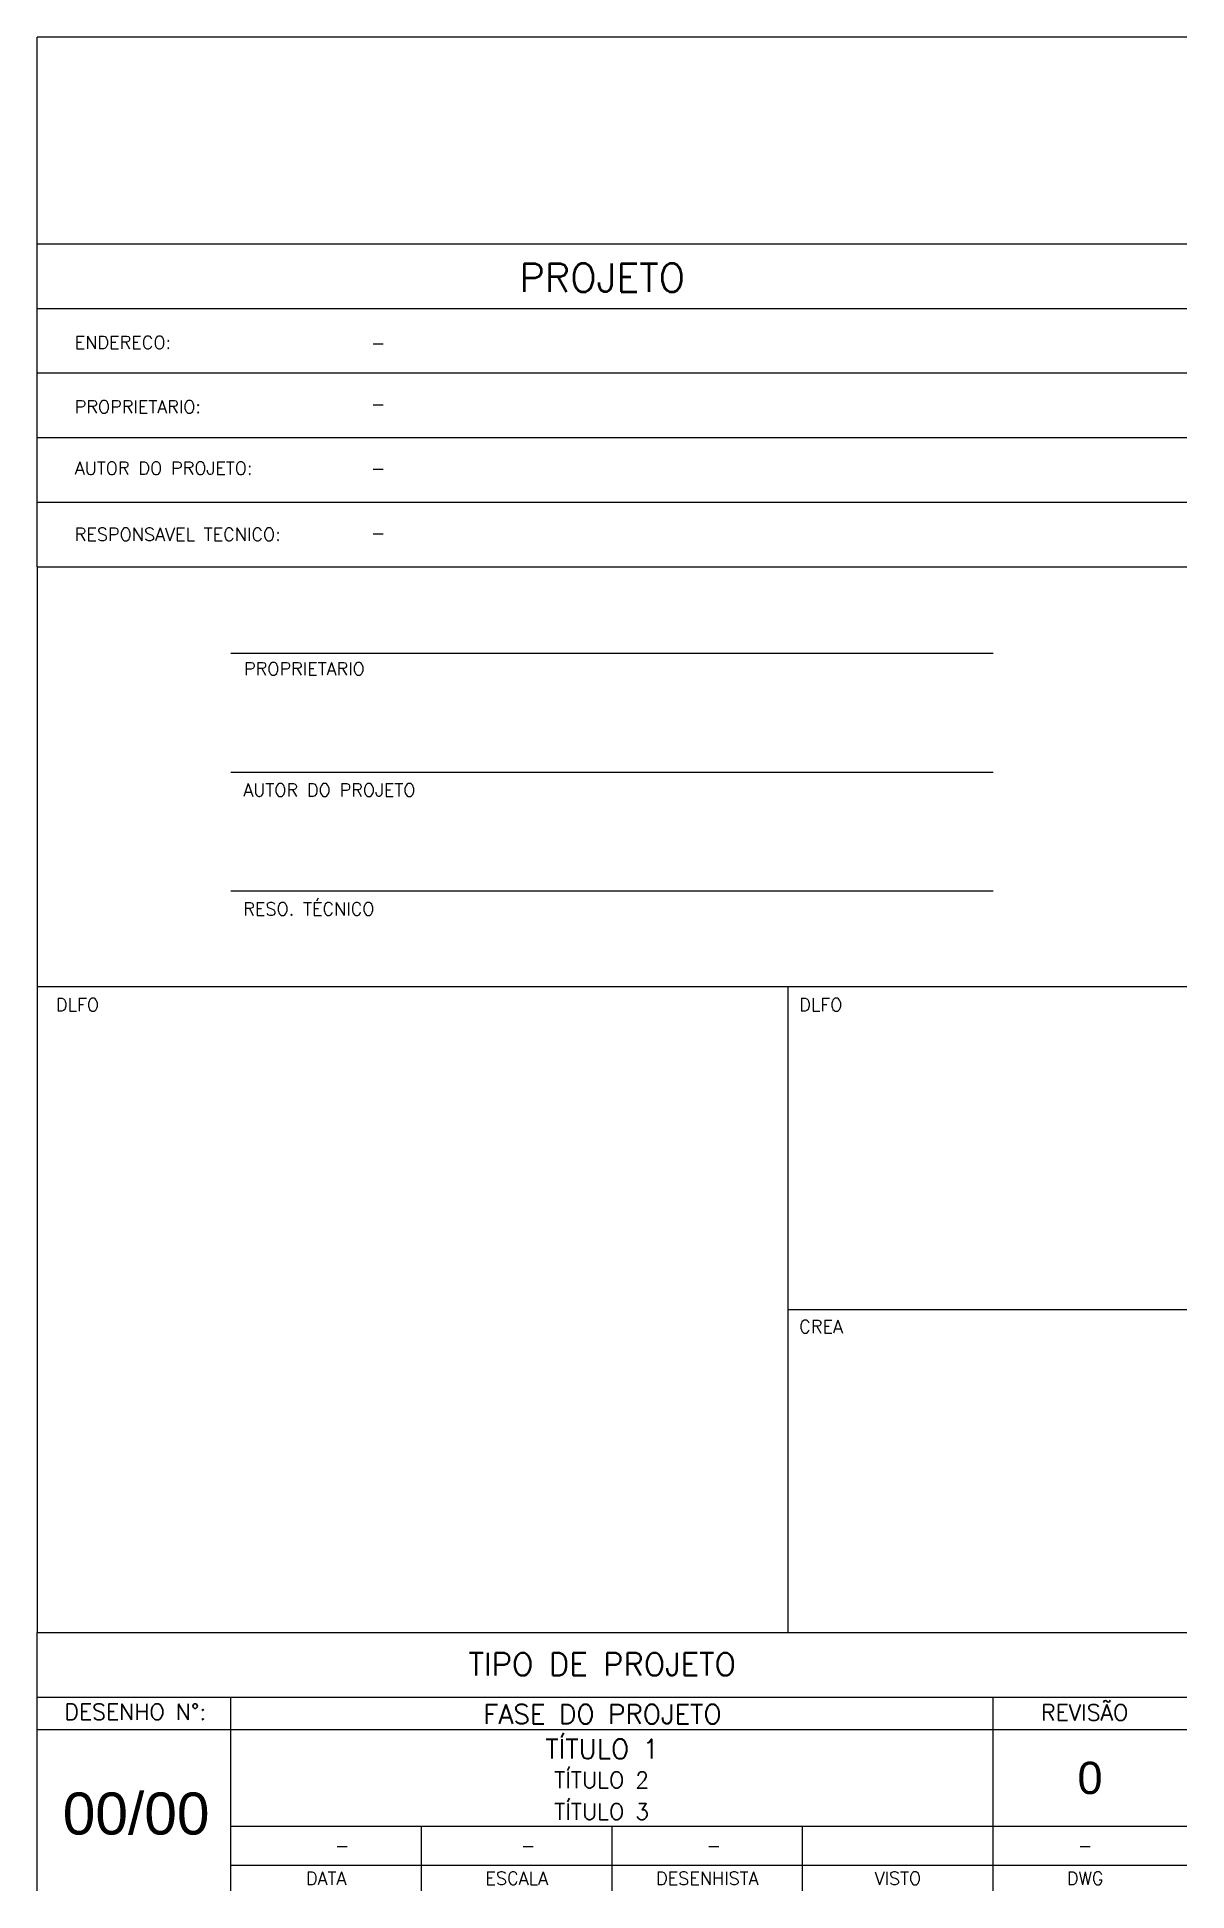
# Model space of a CAD drawing. Header units: millimetres. Extents: x 1271.4 to 1289.2, y -673.3 to -644.6.
import ezdxf
from ezdxf.enums import TextEntityAlignment as Align

# ---------------------------------------------------------------- set-up
doc = ezdxf.new("R2010")
doc.units = ezdxf.units.MM
doc.header["$LTSCALE"] = 10
doc.layers.add('FOLHA', color=7, linetype='Continuous')
doc.styles.add('FOLHA_ARIAL', font='ARIAL.TTF')
doc.styles.add('r100', font='romans.shx')
doc.styles.add('r120', font='romans.shx')
doc.styles.add('r140', font='romans.shx')
doc.styles.add('r175', font='romans.shx')
doc.styles.add('r80', font='romans.shx')

msp = doc.modelspace()

# ---------------------------------------------------------------- linework, layer by layer
at = {"layer": 'FOLHA', "color": 2}
for p, q in [((1289.207, -644.62), (1271.407, -644.62)), ((1271.407, -647.82), (1271.407, -644.62)), ((1271.407, -648.82), (1289.207, -648.82)), ((1271.407, -649.82), (1289.207, -649.82)), ((1271.407, -650.82), (1289.207, -650.82)), ((1271.407, -651.82), (1289.207, -651.82)), ((1271.407, -652.82), (1271.407, -669.32)), ((1274.406, -654.157), (1286.206, -654.157)), ((1274.406, -655.998), (1286.206, -655.998)), ((1274.406, -657.838), (1286.206, -657.838)), ((1271.407, -659.32), (1289.207, -659.32)), ((1283.032, -669.32), (1283.032, -659.32)), ((1283.032, -664.32), (1289.207, -664.32)), ((1274.407, -670.82), (1274.407, -670.32)), ((1286.207, -670.82), (1286.207, -670.32)), ((1271.407, -670.82), (1274.407, -670.82)), ((1286.207, -670.82), (1289.207, -670.82)), ((1274.407, -673.32), (1274.407, -672.32)), ((1277.357, -673.32), (1277.357, -672.32)), ((1280.307, -673.32), (1280.307, -672.32)), ((1280.307, -673.32), (1280.307, -672.32)), ((1283.257, -673.32), (1283.257, -672.32)), ((1286.207, -672.32), (1289.207, -672.32)), ((1286.207, -673.32), (1286.207, -672.32)), ((1274.407, -672.92), (1289.207, -672.92))]:
    msp.add_line(p, q, dxfattribs=at)
at = {"layer": 'FOLHA', "color": 6}
for p, q in [((1271.407, -647.82), (1289.207, -647.82)), ((1271.407, -652.82), (1271.407, -647.82)), ((1271.407, -652.82), (1289.207, -652.82)), ((1271.407, -669.32), (1289.207, -669.32)), ((1271.407, -673.32), (1271.407, -669.32)), ((1271.407, -670.32), (1289.207, -670.32))]:
    msp.add_line(p, q, dxfattribs=at)
at = {"layer": 'FOLHA', "color": 4}
for p, q in [((1274.407, -672.32), (1274.407, -670.82)), ((1274.407, -670.82), (1286.207, -670.82)), ((1286.207, -672.32), (1286.207, -670.82)), ((1274.407, -672.32), (1286.207, -672.32))]:
    msp.add_line(p, q, dxfattribs=at)

# ---------------------------------------------------------------- texts
at = {"layer": 'FOLHA', "color": 6}
for s, height, style, p in [('PROJETO', 0.4375, 'r175', (1280.156, -648.344)), ('TIPO DE PROJETO', 0.35, 'r140', (1280.155, -669.811))]:
    msp.add_text(s, height=height, dxfattribs=dict(at, style=style)).set_placement(p, align=Align.MIDDLE)
at = {"layer": 'FOLHA', "color": 3, "style": 'r80'}
for s, p in [('ENDERECO:', (1271.99, -649.448)), ('-', (1276.577, -649.457)), ('PROPRIETARIO:', (1271.99, -650.444)), ('-', (1276.577, -650.401)), ('AUTOR DO PROJETO:', (1271.99, -651.394)), ('-', (1276.577, -651.394)), ('RESPONSAVEL TECNICO:', (1271.99, -652.419)), ('-', (1276.577, -652.394)), ('PROPRIETARIO', (1274.611, -654.5)), ('AUTOR DO PROJETO', (1274.599, -656.377)), ('RESO. TÉCNICO', (1274.599, -658.217)), ('DLFO', (1271.698, -659.701)), ('DLFO', (1283.205, -659.701)), ('CREA', (1283.205, -664.683))]:
    msp.add_text(s, height=0.2, dxfattribs=at).set_placement(p)
at = {"layer": 'FOLHA', "color": 3, "style": 'r100'}
for s, p in [('DESENHO N%%d:', (1272.928, -670.672)), ('REVISÃO', (1287.624, -670.683)), ('TÍTULO 2', (1280.147, -671.727)), ('TÍTULO 3', (1280.147, -672.217))]:
    msp.add_text(s, height=0.25, dxfattribs=at).set_placement(p, align=Align.CENTER)
at = {"layer": 'FOLHA', "color": 4}
for s, height, style, p in [('FASE DO PROJETO', 0.3, 'r120', (1280.16, -670.584)), ('0', 0.5, 'FOLHA_ARIAL', (1287.707, -671.57)), ('00/00', 0.65, 'FOLHA_ARIAL', (1272.94, -672.109))]:
    msp.add_text(s, height=height, dxfattribs=dict(at, style=style)).set_placement(p, align=Align.MIDDLE)
at = {"layer": 'FOLHA', "color": 4, "style": 'r120'}
msp.add_text('TÍTULO 1', height=0.3, dxfattribs=at).set_placement((1280.155, -671.272), align=Align.CENTER)
at = {"layer": 'FOLHA', "color": 2, "style": 'r80'}
for p in [(1276.132, -672.62), (1279.007, -672.62), (1281.882, -672.62), (1287.632, -672.62)]:
    msp.add_text('-', height=0.2, dxfattribs=at).set_placement(p, align=Align.MIDDLE)
for s, p in [('DATA', (1275.882, -673.224)), ('ESCALA', (1278.832, -673.224)), ('DESENHISTA', (1281.782, -673.224)), ('VISTO', (1284.732, -673.224)), ('DWG', (1287.632, -673.224))]:
    msp.add_text(s, height=0.2, dxfattribs=at).set_placement(p, align=Align.CENTER)

doc.saveas('drawing.dxf')
